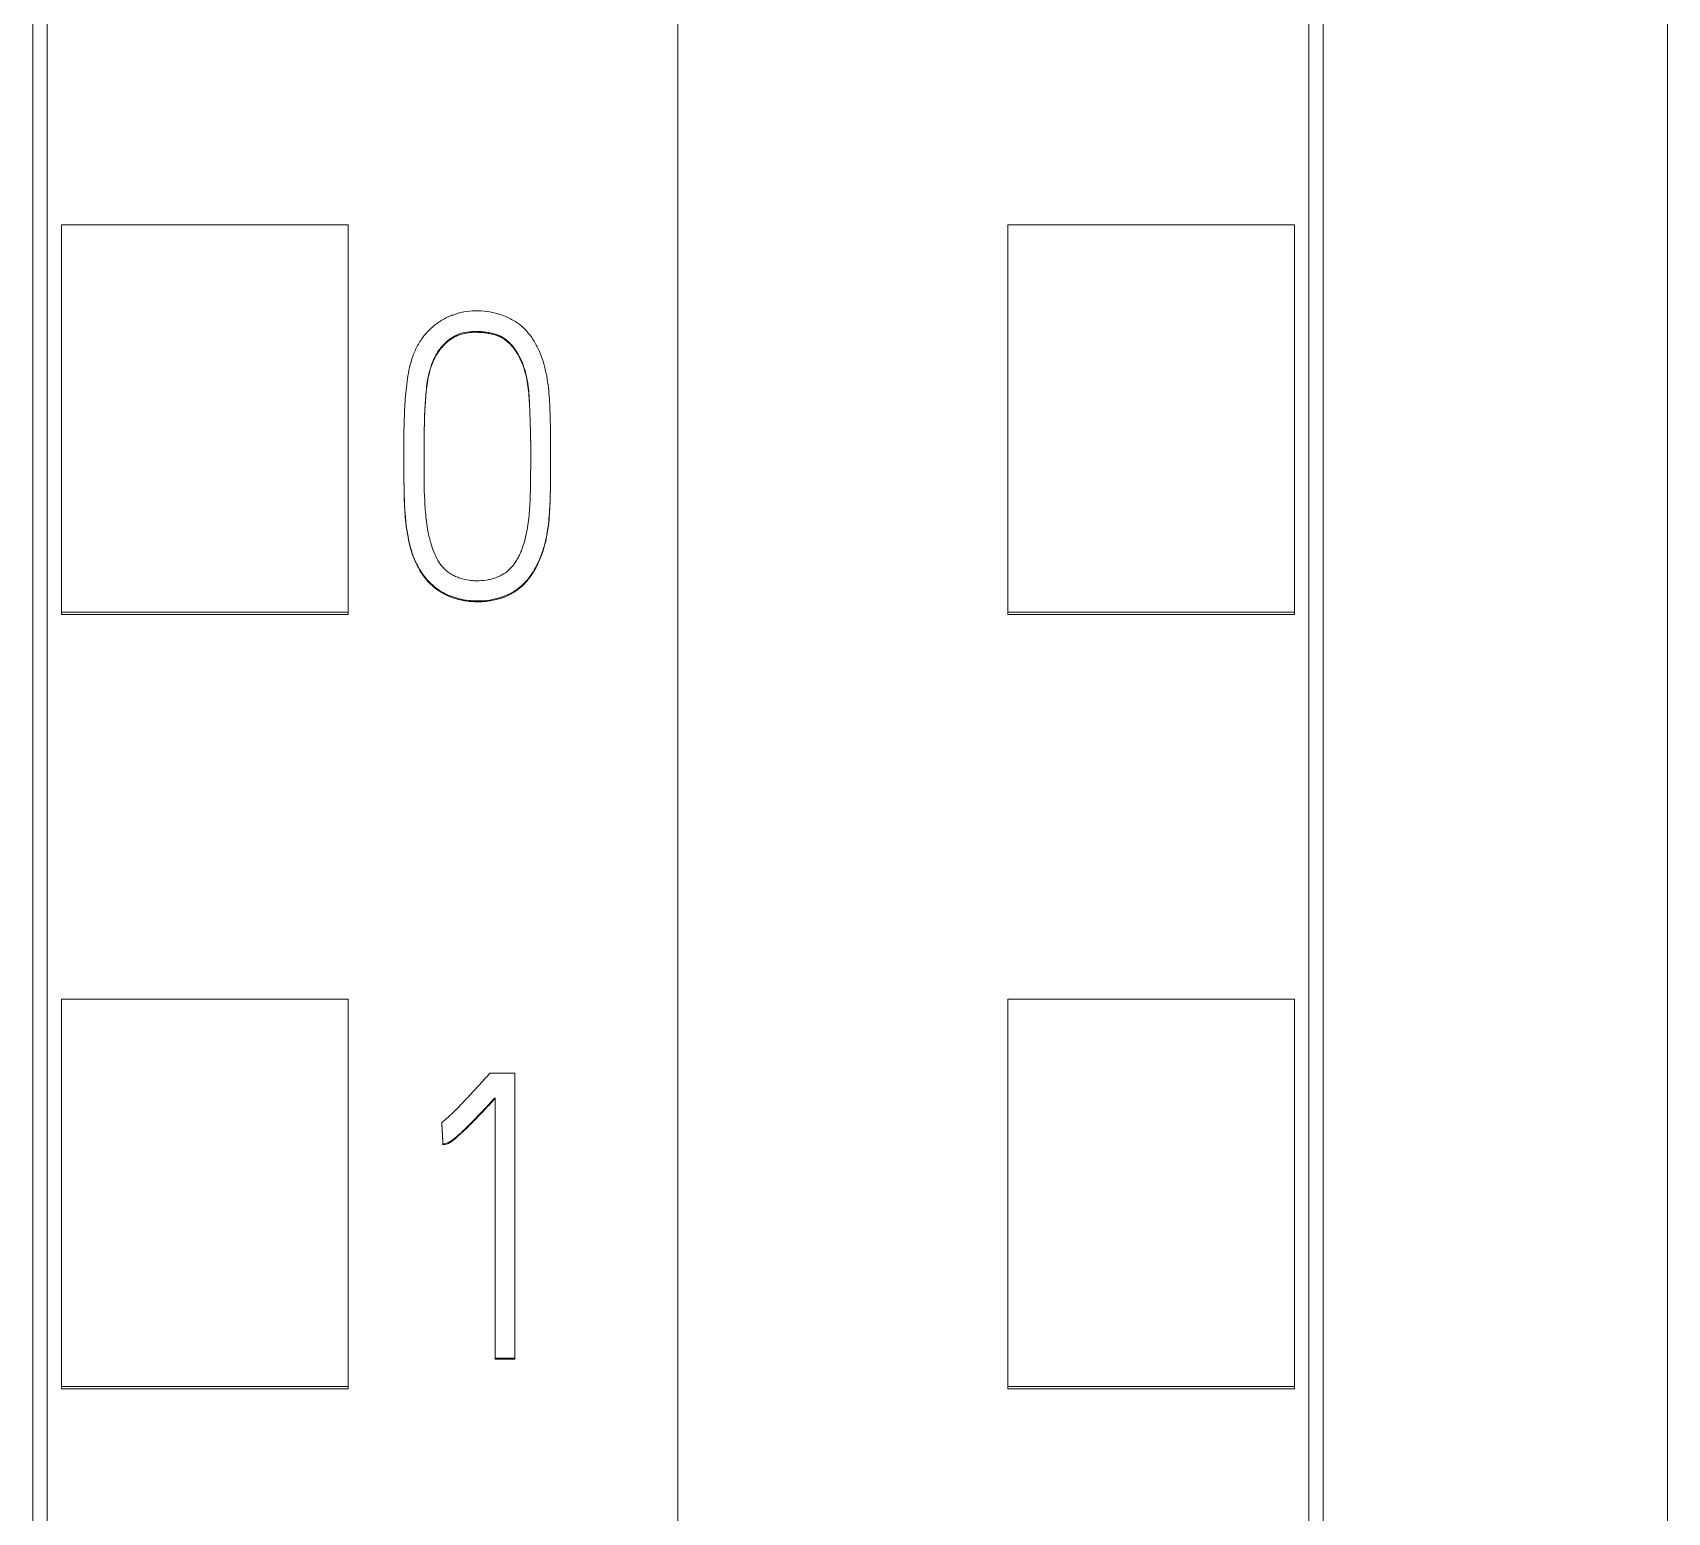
# Model space of a CAD drawing. Header units: millimetres. Extents: x 4137 to 6698, y 1400 to 3585.
# Drawn here: x 6212.15 to 6223.55, y 3293.88 to 3304.2 of the extents above; entities that cross this region are included whole.
import ezdxf

# ---------------------------------------------------------------- set-up
doc = ezdxf.new("R2010")
doc.units = ezdxf.units.MM
doc.layers.add('000-PI-Oprema', color=30, linetype='Continuous', lineweight=5)

msp = doc.modelspace()

# ---------------------------------------------------------------- linework, layer by layer
at = {"layer": '000-PI-Oprema', "color": 0, "linetype": 'ByBlock', "lineweight": 0}
for p, q in [((6216.648, 3360.472), (6216.648, 3247.054)), ((6216.648, 3360.472), (6216.648, 3247.054)), ((6212.248, 3249.376), (6212.248, 3358.191)), ((6221.048, 3358.191), (6221.048, 3249.376)), ((6212.348, 3300.159), (6212.348, 3302.86)), ((6212.348, 3302.86), (6214.348, 3302.86)), ((6214.348, 3300.159), (6214.348, 3302.86)), ((6218.948, 3300.159), (6218.948, 3302.86)), ((6220.948, 3302.86), (6218.948, 3302.86)), ((6220.948, 3300.159), (6220.948, 3302.86)), ((6214.736, 3301.26), (6214.736, 3301.254)), ((6215.759, 3301.212), (6215.759, 3301.218)), ((6212.348, 3300.141), (6212.348, 3300.159)), ((6212.348, 3300.159), (6214.348, 3300.159)), ((6212.348, 3300.141), (6214.348, 3300.141)), ((6214.348, 3300.141), (6214.348, 3300.159)), ((6218.948, 3300.141), (6218.948, 3300.159)), ((6220.948, 3300.159), (6218.948, 3300.159)), ((6220.948, 3300.141), (6218.948, 3300.141)), ((6220.948, 3300.141), (6220.948, 3300.159)), ((6212.348, 3294.757), (6212.348, 3297.458)), ((6212.348, 3297.458), (6214.348, 3297.458)), ((6214.348, 3294.757), (6214.348, 3297.458)), ((6218.948, 3294.757), (6218.948, 3297.458)), ((6220.948, 3297.458), (6218.948, 3297.458)), ((6220.948, 3294.757), (6220.948, 3297.458)), ((6215.511, 3296.943), (6215.337, 3296.943)), ((6215.511, 3294.954), (6215.511, 3296.943)), ((6215.373, 3296.771), (6215.373, 3294.954)), ((6215.001, 3296.597), (6215.001, 3296.591)), ((6215.009, 3296.45), (6215.009, 3296.443)), ((6215.373, 3294.954), (6215.373, 3294.948)), ((6215.373, 3294.954), (6215.511, 3294.954)), ((6215.511, 3294.948), (6215.373, 3294.948)), ((6215.511, 3294.954), (6215.511, 3294.948)), ((6212.348, 3294.757), (6214.348, 3294.757)), ((6212.348, 3294.741), (6212.348, 3294.757)), ((6212.348, 3294.741), (6214.348, 3294.741)), ((6214.348, 3294.741), (6214.348, 3294.757)), ((6220.948, 3294.757), (6218.948, 3294.757)), ((6218.948, 3294.741), (6218.948, 3294.757)), ((6220.948, 3294.741), (6218.948, 3294.741)), ((6220.948, 3294.741), (6220.948, 3294.757))]:
    msp.add_line(p, q, dxfattribs=at)
for points, knots in [([(6212.148, 3249.091), (6212.148, 3252.431), (6212.148, 3260.396), (6212.148, 3273.036), (6212.148, 3288.522), (6212.148, 3302.817), (6212.148, 3317.026), (6212.148, 3331.593), (6212.148, 3345.763), (6212.148, 3355.333), (6212.148, 3358.377)], [0, 0, 0, 0, 0.091483, 0.21812, 0.346206, 0.515858, 0.610111, 0.736264, 0.916066, 1, 1, 1, 1]), ([(6221.148, 3358.377), (6221.148, 3355.333), (6221.148, 3345.763), (6221.148, 3331.593), (6221.148, 3317.026), (6221.148, 3302.817), (6221.148, 3288.522), (6221.148, 3273.036), (6221.148, 3260.396), (6221.148, 3252.431), (6221.148, 3249.091)], [0, 0, 0, 0, 0.083934, 0.263736, 0.389889, 0.484142, 0.653794, 0.78188, 0.908517, 1, 1, 1, 1]), ([(6223.548, 3355.311), (6223.548, 3353.288), (6223.548, 3344.739), (6223.548, 3331.593), (6223.548, 3317.026), (6223.548, 3302.817), (6223.548, 3288.522), (6223.548, 3273.036), (6223.548, 3260.278), (6223.548, 3251.396), (6223.548, 3247.139), (6223.548, 3246.341)], [0, 0, 0, 0, 0.055935, 0.236292, 0.362833, 0.457376, 0.627551, 0.756032, 0.883059, 0.978086, 1, 1, 1, 1]), ([(6215.077, 3302.231), (6215.102, 3302.241), (6215.128, 3302.248), (6215.181, 3302.257), (6215.208, 3302.26), (6215.262, 3302.261), (6215.289, 3302.259), (6215.342, 3302.252), (6215.368, 3302.246), (6215.407, 3302.235), (6215.42, 3302.23), (6215.445, 3302.221), (6215.47, 3302.21), (6215.494, 3302.198), (6215.511, 3302.187), (6215.517, 3302.184), (6215.528, 3302.176), (6215.534, 3302.172), (6215.561, 3302.152), (6215.58, 3302.133), (6215.606, 3302.103), (6215.615, 3302.092), (6215.631, 3302.071), (6215.638, 3302.059), (6215.659, 3302.025), (6215.671, 3302.001), (6215.692, 3301.952), (6215.701, 3301.927), (6215.713, 3301.888), (6215.717, 3301.875), (6215.723, 3301.849), (6215.732, 3301.81), (6215.747, 3301.718), (6215.752, 3301.639), (6215.757, 3301.533), (6215.758, 3301.48), (6215.759, 3301.374), (6215.759, 3301.321), (6215.759, 3301.215), (6215.76, 3301.109), (6215.758, 3301.003), (6215.755, 3300.898), (6215.752, 3300.845), (6215.741, 3300.739), (6215.733, 3300.687), (6215.716, 3300.622), (6215.712, 3300.609), (6215.704, 3300.583), (6215.699, 3300.57), (6215.685, 3300.532), (6215.675, 3300.508), (6215.656, 3300.472), (6215.65, 3300.46), (6215.636, 3300.436), (6215.628, 3300.425), (6215.605, 3300.392), (6215.588, 3300.372), (6215.559, 3300.344), (6215.549, 3300.335), (6215.532, 3300.323), (6215.527, 3300.319), (6215.516, 3300.311), (6215.51, 3300.307), (6215.481, 3300.289), (6215.457, 3300.278), (6215.419, 3300.263), (6215.406, 3300.259), (6215.38, 3300.252), (6215.367, 3300.248), (6215.327, 3300.241), (6215.3, 3300.238), (6215.26, 3300.236), (6215.246, 3300.236), (6215.219, 3300.237), (6215.205, 3300.238), (6215.165, 3300.242), (6215.139, 3300.247), (6215.1, 3300.258), (6215.087, 3300.262), (6215.061, 3300.271), (6215.049, 3300.276), (6215.012, 3300.293), (6214.988, 3300.307), (6214.956, 3300.33), (6214.945, 3300.339), (6214.925, 3300.357), (6214.915, 3300.367), (6214.888, 3300.397), (6214.871, 3300.418), (6214.849, 3300.453), (6214.842, 3300.464), (6214.829, 3300.488), (6214.823, 3300.5), (6214.807, 3300.537), (6214.797, 3300.562), (6214.785, 3300.601), (6214.782, 3300.614), (6214.775, 3300.64), (6214.772, 3300.653), (6214.764, 3300.693), (6214.759, 3300.719), (6214.741, 3300.852), (6214.738, 3300.959), (6214.736, 3301.12), (6214.736, 3301.173), (6214.735, 3301.28), (6214.736, 3301.334), (6214.737, 3301.441), (6214.738, 3301.495), (6214.743, 3301.601), (6214.746, 3301.654), (6214.757, 3301.76), (6214.764, 3301.813), (6214.782, 3301.892), (6214.79, 3301.918), (6214.803, 3301.956), (6214.808, 3301.969), (6214.82, 3301.994), (6214.826, 3302.007), (6214.845, 3302.043), (6214.861, 3302.066), (6214.887, 3302.098), (6214.896, 3302.108), (6214.915, 3302.128), (6214.925, 3302.138), (6214.956, 3302.165), (6214.978, 3302.181), (6215.014, 3302.202), (6215.026, 3302.209), (6215.045, 3302.218), (6215.054, 3302.222), (6215.065, 3302.227), (6215.07, 3302.229), (6215.073, 3302.23), (6215.075, 3302.231), (6215.077, 3302.231)], [0, 0, 0, 0, 0.015625, 0.015625, 0.03125, 0.03125, 0.046875, 0.046875, 0.0625, 0.0625, 0.070312, 0.070312, 0.078125, 0.085937, 0.085937, 0.089844, 0.089844, 0.09375, 0.09375, 0.109375, 0.109375, 0.117187, 0.117187, 0.125, 0.125, 0.140625, 0.140625, 0.15625, 0.15625, 0.164062, 0.164062, 0.171875, 0.1875, 0.21875, 0.21875, 0.25, 0.25, 0.28125, 0.28125, 0.3125, 0.34375, 0.34375, 0.375, 0.375, 0.40625, 0.40625, 0.414062, 0.414062, 0.421875, 0.421875, 0.4375, 0.4375, 0.445312, 0.445312, 0.453125, 0.453125, 0.46875, 0.46875, 0.476562, 0.476562, 0.480469, 0.480469, 0.484375, 0.484375, 0.5, 0.5, 0.507812, 0.507812, 0.515625, 0.515625, 0.53125, 0.53125, 0.539063, 0.539063, 0.546875, 0.546875, 0.5625, 0.5625, 0.570313, 0.570313, 0.578125, 0.578125, 0.59375, 0.59375, 0.601563, 0.601563, 0.609375, 0.609375, 0.625, 0.625, 0.632813, 0.632813, 0.640625, 0.640625, 0.65625, 0.65625, 0.664063, 0.664063, 0.671875, 0.671875, 0.6875, 0.6875, 0.75, 0.75, 0.78125, 0.78125, 0.8125, 0.8125, 0.84375, 0.84375, 0.875, 0.875, 0.90625, 0.90625, 0.921875, 0.921875, 0.929688, 0.929688, 0.9375, 0.9375, 0.953125, 0.953125, 0.960938, 0.960938, 0.96875, 0.96875, 0.984375, 0.984375, 0.992187, 0.992187, 0.996094, 0.998047, 0.999023, 0.999023, 1, 1, 1, 1]), ([(6215.42, 3302.078), (6215.44, 3302.067), (6215.457, 3302.054), (6215.489, 3302.023), (6215.503, 3302.005), (6215.529, 3301.968), (6215.539, 3301.948), (6215.559, 3301.908), (6215.567, 3301.887), (6215.588, 3301.823), (6215.597, 3301.78), (6215.606, 3301.714), (6215.608, 3301.691), (6215.611, 3301.647), (6215.612, 3301.624), (6215.617, 3301.513), (6215.62, 3301.424), (6215.622, 3301.245), (6215.621, 3301.155), (6215.619, 3301.021), (6215.618, 3300.954), (6215.614, 3300.887), (6215.611, 3300.843), (6215.609, 3300.82), (6215.6, 3300.754), (6215.592, 3300.71), (6215.576, 3300.646), (6215.569, 3300.624), (6215.558, 3300.592), (6215.554, 3300.582), (6215.545, 3300.561), (6215.535, 3300.541), (6215.524, 3300.522), (6215.512, 3300.503), (6215.506, 3300.493), (6215.485, 3300.467), (6215.469, 3300.451), (6215.442, 3300.431), (6215.432, 3300.425), (6215.413, 3300.414), (6215.402, 3300.409), (6215.382, 3300.4), (6215.371, 3300.397), (6215.35, 3300.39), (6215.339, 3300.387), (6215.306, 3300.381), (6215.284, 3300.378), (6215.25, 3300.377), (6215.239, 3300.377), (6215.216, 3300.378), (6215.205, 3300.379), (6215.172, 3300.384), (6215.15, 3300.389), (6215.118, 3300.399), (6215.107, 3300.403), (6215.087, 3300.412), (6215.067, 3300.422), (6215.048, 3300.435), (6215.035, 3300.445), (6215.031, 3300.449), (6215.022, 3300.457), (6215.018, 3300.461), (6215.007, 3300.473), (6214.999, 3300.481), (6214.986, 3300.499), (6214.98, 3300.509), (6214.963, 3300.538), (6214.953, 3300.558), (6214.937, 3300.599), (6214.93, 3300.621), (6214.92, 3300.653), (6214.917, 3300.664), (6214.912, 3300.686), (6214.905, 3300.718), (6214.899, 3300.751), (6214.89, 3300.816), (6214.886, 3300.86), (6214.878, 3300.992), (6214.877, 3301.08), (6214.877, 3301.213), (6214.877, 3301.257), (6214.878, 3301.345), (6214.878, 3301.477), (6214.883, 3301.61), (6214.894, 3301.719), (6214.896, 3301.741), (6214.903, 3301.785), (6214.907, 3301.807), (6214.915, 3301.839), (6214.918, 3301.849), (6214.924, 3301.871), (6214.928, 3301.881), (6214.939, 3301.912), (6214.948, 3301.932), (6214.965, 3301.96), (6214.97, 3301.97), (6214.983, 3301.988), (6214.989, 3301.997), (6215.011, 3302.023), (6215.026, 3302.038), (6215.051, 3302.06), (6215.06, 3302.066), (6215.079, 3302.078), (6215.089, 3302.084), (6215.118, 3302.098), (6215.139, 3302.105), (6215.183, 3302.114), (6215.205, 3302.116), (6215.249, 3302.117), (6215.271, 3302.116), (6215.315, 3302.111), (6215.336, 3302.108), (6215.368, 3302.1), (6215.379, 3302.096), (6215.394, 3302.09), (6215.4, 3302.088), (6215.407, 3302.085), (6215.41, 3302.084), (6215.415, 3302.081), (6215.417, 3302.08), (6215.42, 3302.078)], [0, 0, 0, 0, 0.015625, 0.015625, 0.03125, 0.03125, 0.046875, 0.046875, 0.0625, 0.0625, 0.09375, 0.09375, 0.109375, 0.109375, 0.125, 0.125, 0.1875, 0.1875, 0.25, 0.25, 0.28125, 0.296875, 0.296875, 0.3125, 0.3125, 0.34375, 0.34375, 0.359375, 0.359375, 0.367188, 0.367188, 0.375, 0.382813, 0.382813, 0.390625, 0.390625, 0.40625, 0.40625, 0.414063, 0.414063, 0.421875, 0.421875, 0.429688, 0.429688, 0.4375, 0.4375, 0.453125, 0.453125, 0.460938, 0.460938, 0.46875, 0.46875, 0.484375, 0.484375, 0.492188, 0.492188, 0.5, 0.507813, 0.507813, 0.511719, 0.511719, 0.515625, 0.515625, 0.523438, 0.523438, 0.53125, 0.53125, 0.546875, 0.546875, 0.5625, 0.5625, 0.570313, 0.570313, 0.578125, 0.59375, 0.59375, 0.625, 0.625, 0.6875, 0.6875, 0.71875, 0.71875, 0.75, 0.8125, 0.8125, 0.828125, 0.828125, 0.84375, 0.84375, 0.851562, 0.851562, 0.859375, 0.859375, 0.875, 0.875, 0.882812, 0.882812, 0.890625, 0.890625, 0.90625, 0.90625, 0.914062, 0.914062, 0.921875, 0.921875, 0.9375, 0.9375, 0.953125, 0.953125, 0.96875, 0.96875, 0.984375, 0.984375, 0.992187, 0.992187, 0.996094, 0.996094, 0.998047, 0.998047, 1, 1, 1, 1]), ([(6215.42, 3302.072), (6215.4, 3302.083), (6215.379, 3302.091), (6215.347, 3302.099), (6215.336, 3302.101), (6215.314, 3302.105), (6215.302, 3302.107), (6215.269, 3302.11), (6215.247, 3302.111), (6215.202, 3302.11), (6215.18, 3302.107), (6215.147, 3302.1), (6215.136, 3302.097), (6215.115, 3302.09), (6215.105, 3302.085), (6215.085, 3302.075), (6215.075, 3302.07), (6215.056, 3302.057), (6215.047, 3302.05), (6215.03, 3302.035), (6215.022, 3302.028), (6215.007, 3302.011), (6214.999, 3302.003), (6214.978, 3301.976), (6214.966, 3301.957), (6214.95, 3301.928), (6214.945, 3301.918), (6214.936, 3301.897), (6214.932, 3301.887), (6214.921, 3301.855), (6214.915, 3301.834), (6214.9, 3301.769), (6214.895, 3301.724), (6214.886, 3301.636), (6214.884, 3301.591), (6214.88, 3301.502), (6214.879, 3301.458), (6214.878, 3301.369), (6214.878, 3301.324), (6214.877, 3301.241), (6214.877, 3301.203), (6214.877, 3301.164)], [0, 0, 0, 0, 0.050692, 0.050692, 0.076038, 0.076038, 0.101384, 0.101384, 0.152076, 0.152076, 0.202768, 0.202768, 0.228114, 0.228114, 0.25346, 0.25346, 0.278806, 0.278806, 0.304152, 0.304152, 0.329498, 0.329498, 0.354844, 0.354844, 0.405536, 0.405536, 0.430882, 0.430882, 0.456228, 0.456228, 0.506919, 0.506919, 0.608303, 0.608303, 0.709687, 0.709687, 0.811071, 0.811071, 0.912455, 0.912455, 1, 1, 1, 1]), ([(6215.621, 3301.26), (6215.621, 3301.286), (6215.621, 3301.312), (6215.62, 3301.426), (6215.617, 3301.514), (6215.611, 3301.646), (6215.608, 3301.691), (6215.596, 3301.777), (6215.587, 3301.82), (6215.57, 3301.872), (6215.566, 3301.883), (6215.558, 3301.903), (6215.553, 3301.914), (6215.539, 3301.944), (6215.528, 3301.963), (6215.509, 3301.99), (6215.502, 3301.999), (6215.488, 3302.017), (6215.473, 3302.033), (6215.456, 3302.047), (6215.443, 3302.057), (6215.439, 3302.061), (6215.429, 3302.067), (6215.425, 3302.07), (6215.42, 3302.072)], [0, 0, 0, 0, 0.088977, 0.088977, 0.392651, 0.392651, 0.544488, 0.544488, 0.696326, 0.696326, 0.734285, 0.734285, 0.772244, 0.772244, 0.848163, 0.848163, 0.886122, 0.886122, 0.924081, 0.962041, 0.962041, 0.98102, 0.98102, 1, 1, 1, 1]), ([(6214.736, 3301.254), (6214.736, 3301.19), (6214.736, 3301.126), (6214.738, 3301.009), (6214.739, 3300.955), (6214.743, 3300.874), (6214.744, 3300.847), (6214.749, 3300.794), (6214.752, 3300.767), (6214.763, 3300.687), (6214.773, 3300.634), (6214.793, 3300.57), (6214.797, 3300.557), (6214.807, 3300.532), (6214.812, 3300.519), (6214.829, 3300.483), (6214.841, 3300.459), (6214.863, 3300.425), (6214.871, 3300.414), (6214.887, 3300.393), (6214.895, 3300.382), (6214.923, 3300.352), (6214.942, 3300.334), (6214.975, 3300.31), (6214.986, 3300.303), (6215.01, 3300.289), (6215.022, 3300.282), (6215.058, 3300.265), (6215.084, 3300.256), (6215.123, 3300.245), (6215.136, 3300.242), (6215.163, 3300.237), (6215.176, 3300.235), (6215.216, 3300.231), (6215.243, 3300.229), (6215.284, 3300.231), (6215.297, 3300.232), (6215.324, 3300.235), (6215.337, 3300.237), (6215.377, 3300.244), (6215.403, 3300.251), (6215.441, 3300.265), (6215.453, 3300.27), (6215.478, 3300.282), (6215.49, 3300.289), (6215.524, 3300.309), (6215.546, 3300.326), (6215.585, 3300.363), (6215.603, 3300.384), (6215.627, 3300.417), (6215.634, 3300.428), (6215.648, 3300.451), (6215.655, 3300.463), (6215.673, 3300.499), (6215.684, 3300.523), (6215.703, 3300.574), (6215.711, 3300.599), (6215.725, 3300.651), (6215.731, 3300.678), (6215.74, 3300.731), (6215.751, 3300.811), (6215.755, 3300.89), (6215.758, 3300.997), (6215.759, 3301.087), (6215.759, 3301.176), (6215.759, 3301.212)], [0, 0, 0, 0, 0.074801, 0.074801, 0.137845, 0.137845, 0.169367, 0.169367, 0.200889, 0.200889, 0.263933, 0.263933, 0.279694, 0.279694, 0.295455, 0.295455, 0.326976, 0.326976, 0.342737, 0.342737, 0.358498, 0.358498, 0.39002, 0.39002, 0.405781, 0.405781, 0.421542, 0.421542, 0.453064, 0.453064, 0.468825, 0.468825, 0.484586, 0.484586, 0.516108, 0.516108, 0.531869, 0.531869, 0.54763, 0.54763, 0.579151, 0.579151, 0.594912, 0.594912, 0.610673, 0.610673, 0.642195, 0.642195, 0.673717, 0.673717, 0.689478, 0.689478, 0.705239, 0.705239, 0.736761, 0.736761, 0.768283, 0.768283, 0.799805, 0.799805, 0.831326, 0.89437, 0.89437, 0.957414, 1, 1, 1, 1]), ([(6215.337, 3296.943), (6215.31, 3296.912), (6215.283, 3296.883), (6215.229, 3296.823), (6215.201, 3296.794), (6215.16, 3296.75), (6215.146, 3296.735), (6215.118, 3296.706), (6215.104, 3296.692), (6215.076, 3296.664), (6215.061, 3296.65), (6215.031, 3296.623), (6215.016, 3296.61), (6215.001, 3296.597)], [0, 0, 0, 0, 0.25, 0.25, 0.5, 0.5, 0.625, 0.625, 0.75, 0.75, 0.875, 0.875, 1, 1, 1, 1]), ([(6215.009, 3296.45), (6215.014, 3296.45), (6215.019, 3296.45), (6215.03, 3296.453), (6215.035, 3296.454), (6215.044, 3296.457), (6215.049, 3296.46), (6215.058, 3296.465), (6215.062, 3296.467), (6215.075, 3296.476), (6215.083, 3296.483), (6215.099, 3296.495), (6215.107, 3296.502), (6215.13, 3296.522), (6215.145, 3296.536), (6215.174, 3296.564), (6215.189, 3296.579), (6215.232, 3296.622), (6215.26, 3296.652), (6215.317, 3296.711), (6215.345, 3296.741), (6215.373, 3296.771)], [0, 0, 0, 0, 0.03125, 0.03125, 0.0625, 0.0625, 0.09375, 0.09375, 0.125, 0.125, 0.1875, 0.1875, 0.25, 0.25, 0.375, 0.375, 0.5, 0.5, 0.75, 0.75, 1, 1, 1, 1]), ([(6215.373, 3296.765), (6215.345, 3296.735), (6215.317, 3296.705), (6215.26, 3296.645), (6215.232, 3296.616), (6215.189, 3296.573), (6215.174, 3296.558), (6215.144, 3296.53), (6215.129, 3296.516), (6215.106, 3296.496), (6215.099, 3296.489), (6215.083, 3296.476), (6215.075, 3296.47), (6215.062, 3296.461), (6215.058, 3296.458), (6215.049, 3296.453), (6215.044, 3296.451), (6215.035, 3296.448), (6215.03, 3296.446), (6215.019, 3296.444), (6215.014, 3296.443), (6215.009, 3296.443)], [0, 0, 0, 0, 0.25, 0.25, 0.5, 0.5, 0.625, 0.625, 0.75, 0.75, 0.8125, 0.8125, 0.875, 0.875, 0.90625, 0.90625, 0.9375, 0.9375, 0.96875, 0.96875, 1, 1, 1, 1])]:
    msp.add_open_spline(points, degree=3, knots=knots, dxfattribs=at)
for points, weights in [([(6215.001, 3296.597), (6215.005, 3296.523), (6215.009, 3296.45)], [0.500000018061, 0.499999981939, 0.500000018061]), ([(6215.009, 3296.443), (6215.005, 3296.517), (6215.001, 3296.591)], [0.499999996815, 0.500000003185, 0.499999996815])]:
    msp.add_rational_spline(points, weights, degree=2, dxfattribs=at)

doc.saveas('drawing.dxf')
